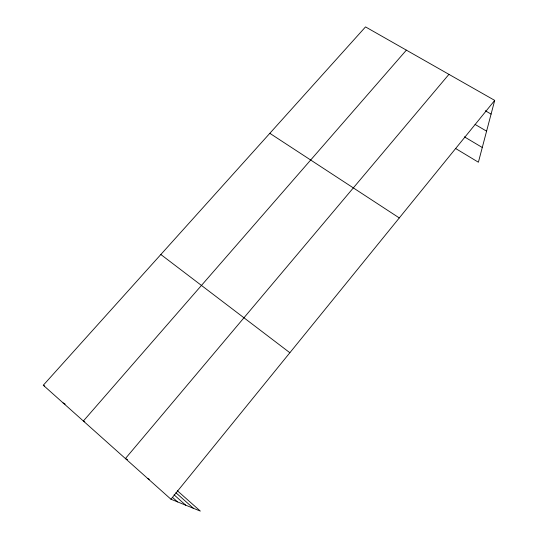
<?xml version="1.0" encoding="UTF-8"?>
<svg xmlns="http://www.w3.org/2000/svg" width="538" height="538" viewBox="0 0 538 538"><rect width="100%" height="100%" fill="white"/><g stroke="black" fill="none" stroke-linecap="round" stroke-linejoin="round"><path stroke-width="0.81" d="M177.311 490.703L200.351 511.1L170.943 499.23L43.296 385.235L365.524 26.9L494.704 100.391L478.396 162.227L455.572 148.475M170.943 499.23L494.704 100.391M448.941 74.358L125.408 458.564L127.58 459.64M406.378 50.142L83.37 421.019L84.775 421.799M147.883 478.638L149.349 479.297M485.296 110.754L491.086 114.096M63.094 402.915L65.165 404.105M475.081 124.426L486.587 131.164M464.388 136.847L482.283 147.486M43.296 385.235L44.654 386.042M269.834 133.316L399.283 217.93M160.842 254.514L289.861 352.733M175.886 492.727L193.458 508.316M174.056 494.812L185.744 505.202M172.604 497.475L177.574 501.907"/></g></svg>
